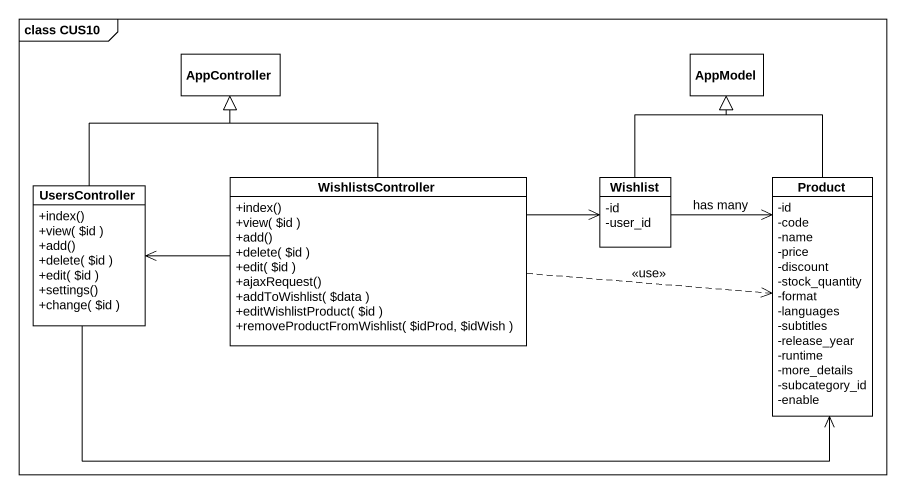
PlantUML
@startuml
mainframe class CUS10
hide circle
hide empty members
skinparam classAttributeIconSize 0
class AppController
class AppModel
class UsersController {
  +index()
  +view( ~$id )
  +add()
  +delete( ~$id )
  +edit( ~$id )
  +settings()
  +change( ~$id )
}
class WishlistsController {
  +index()
  +view( ~$id )
  +add()
  +delete( ~$id )
  +edit( ~$id )
  +ajaxRequest()
  +addToWishlist( ~$data )
  +editWishlistProduct( ~$id )
  +removeProductFromWishlist( ~$idProd, ~$idWish )
}
class Wishlist {
  -id
  -user_id
}
class Product {
  -id
  -code
  -name
  -price
  -discount
  -stock_quantity
  -format
  -languages
  -subtitles
  -release_year
  -runtime
  -more_details
  -subcategory_id
  -enable
}
UsersController -up-|> AppController
UsersController -right-> Product
WishlistsController -up-|> AppController
WishlistsController -left-> UsersController
WishlistsController -right-> Wishlist
WishlistsController .right.> Product : <<use>>
Wishlist -up-|> AppModel
Wishlist -right-> Product : has many
Product -up-|> AppModel
@enduml
